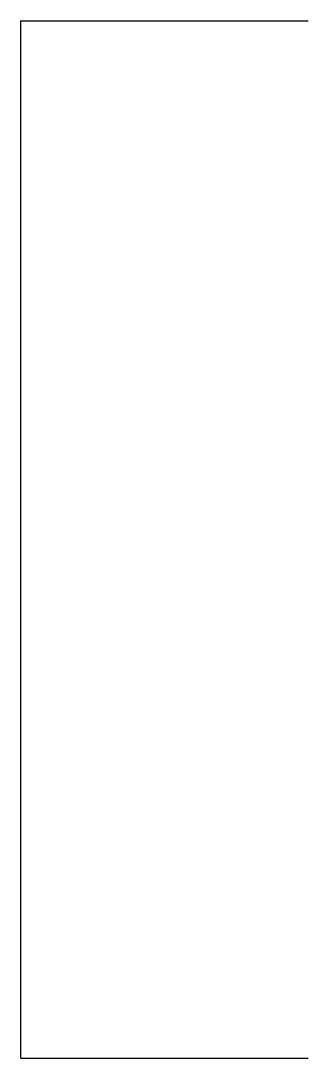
# Model space of a CAD drawing. Extents: x 0 to 0.35, y -0.62 to 0.62.
import ezdxf

# ---------------------------------------------------------------- set-up
doc = ezdxf.new("R2010")
doc.units = 0
doc.header["$LTSCALE"] = 0.2

msp = doc.modelspace()

# ---------------------------------------------------------------- linework, layer by layer
for p, q in [((0, -0.625), (0, 0.625)), ((0, 0.625), (0.3464, 0.625)), ((0, -0.625), (0.3464, -0.625))]:
    msp.add_line(p, q)

doc.saveas('drawing.dxf')
